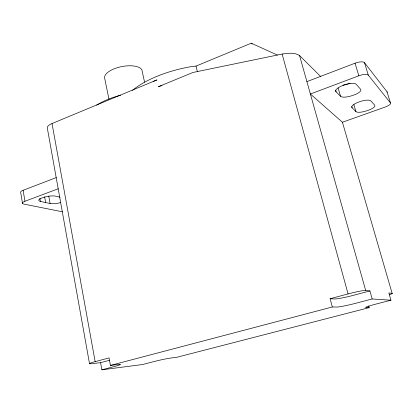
<?xml version="1.0" encoding="UTF-8"?>
<svg xmlns="http://www.w3.org/2000/svg" width="413" height="413" viewBox="0 0 413 413"><rect width="100%" height="100%" fill="white"/><g stroke="black" fill="none" stroke-linecap="round" stroke-linejoin="round"><path stroke-width="0.62" d="M89.518 363.708L47.356 128.278A11.925 4.367 -9.1 0 1 52.023 123.544L156.883 79.926A65.146 24.579 -13.2 0 0 153.187 81.526M132.506 90.375A65.068 24.811 -13.2 0 1 190.976 66.663L196.036 66.085L251.254 43.195L277.391 55.063M22.498 203.418L20.696 192.499A6.773 1.962 -9 0 1 23.123 190.29L56.297 177.585M306.895 81.629L355.035 63.199A8.115 2.819 -18.2 0 1 364.493 62.662L387.007 91.774L390.476 102.935A7.228 2.096 -17.6 0 1 385.128 107.06L342.423 122.243L310.38 93.999L358.835 75.785A8.152 2.7 -18 0 1 368.313 75.171L390.476 102.935M62.389 211.786L23.908 204.105A6.804 1.879 -9.2 0 1 24.945 201.27L58.295 188.741M162.025 85.445L158.401 86.699L192.917 72.481L282.131 54.057C287.83 53.225 294.438 52.239 299.549 55.518L320.813 76.658M350.1 83.235L346.806 84.329A10.63 3.562 -17.6 0 1 342.96 85.119M100.566 362.671L91.665 363.683A12.979 0.893 -12.5 0 1 95.155 361.643L109.053 357.921L110.447 365.402L119.197 364.349A14.847 0.883 -12.6 0 1 115.299 366.279L101.872 369.805L100.566 362.671L109.476 360.296M372.18 298.976L354.421 303.622A16.85 1.156 -13.8 0 1 337.467 307.04L332.326 306.988L330.111 298.723L348.071 293.917A14.76 1.172 -13.9 0 1 365.681 290.484L369.903 290.933L372.18 298.976L390.951 300.189L388.86 292.962L392.123 293.307L342.423 122.243M369.903 290.933L354.271 295.099A16.804 1.332 -13.9 0 1 334.582 298.966L330.111 298.723M110.447 365.402L332.326 306.988M390.951 300.189L374.896 304.355A14.672 0.862 -13.8 0 0 365.686 307.535L369.212 307.628L368.726 305.899M369.212 307.628L176.79 357.291L170.032 358.133A12.942 0.692 -12.9 0 0 155.112 361.282L142.49 364.54L101.872 369.805M39.865 198.255L40.412 201.436L50.076 203.485A9.071 2.483 -9.9 0 0 60.474 202.638M60.122 197.182L55.709 196.17A9.251 2.566 -9.7 0 0 44.919 196.996L41.863 197.997A8.131 2.256 -9.6 0 0 40.412 201.436M251.254 43.195L252.219 44.041M336.058 91.836L340.539 96.291A10.676 3.412 -17.4 0 0 350.322 96.188L354.184 94.923A9.365 2.989 -17.4 0 0 360.678 89.342L356.243 84.329A10.888 3.557 -17.4 0 0 346.12 84.335L342.078 85.749A10.888 3.557 -17.4 0 0 336.058 91.836L335.526 90.008M352.067 107.747L355.923 111.582A9.938 2.932 -17.3 0 0 364.896 111.365L368.504 110.209A8.719 2.571 -17.3 0 0 374.736 105.253L370.92 100.937A10.124 3.051 -17.3 0 0 361.664 101.077L357.895 102.362A10.124 3.051 -17.3 0 0 352.067 107.747L351.711 106.549M364.493 62.662L368.313 75.171M355.035 63.199L358.835 75.785M353.833 104.525L355.923 111.582M338.092 87.923L340.539 96.291M299.549 55.518L365.681 290.484M282.131 54.057L348.071 293.917M196.036 66.085L197.393 71.728M144.565 82.141L142.217 71.439A19.112 8.053 -11 0 0 122.852 66.379A19.112 8.053 -11 0 0 104.597 77.892L108.939 99.125M52.023 123.544L95.155 361.643M48.76 195.989L50.076 203.485M44.661 196.877L45.647 202.546M23.123 190.29L24.945 201.27M96.627 105.165A44.671 16.726 -11.3 0 1 120.56 95.233M392.123 293.307A12.793 0.867 -13.9 0 1 389.335 294.758M387.007 91.774A7.197 2.189 -17.9 0 1 387.141 92.331"/></g></svg>
